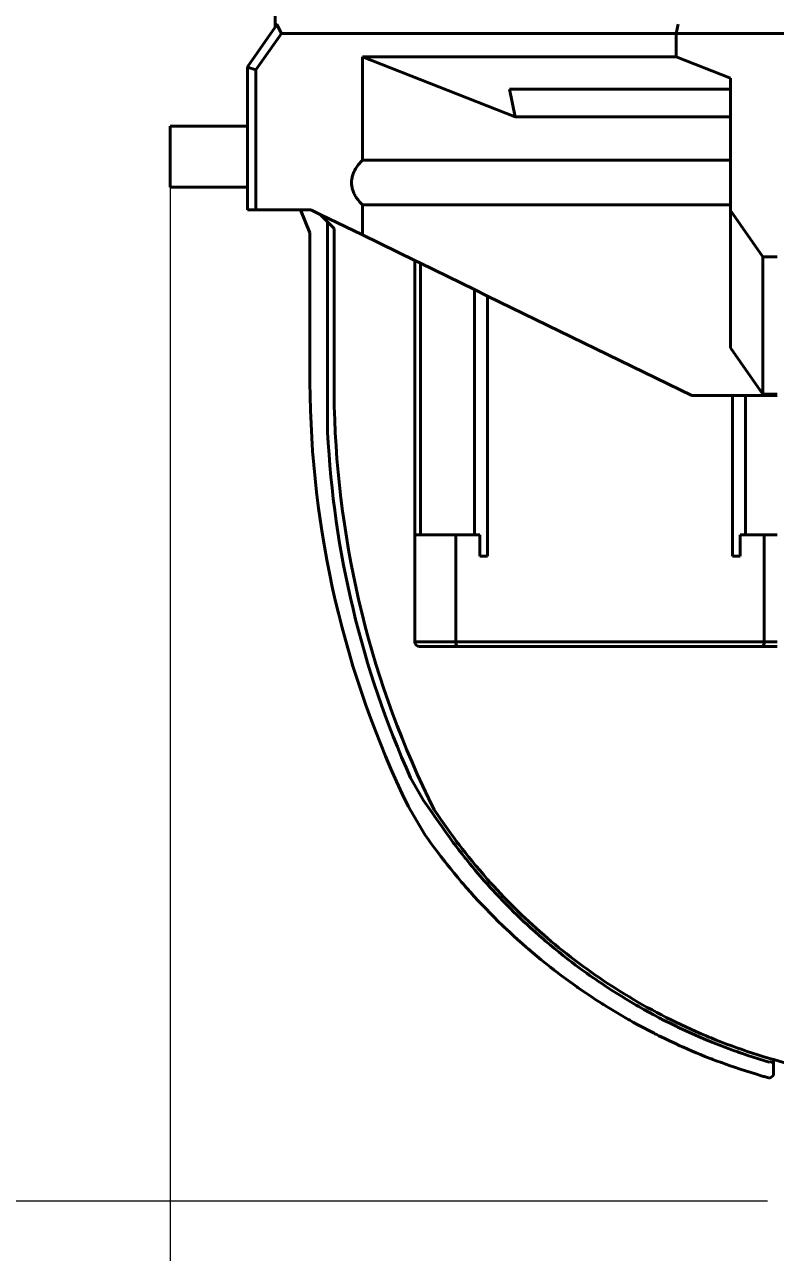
# Model space of a CAD drawing. Header units: millimetres. Extents: x 15 to 415, y 5 to 292.
# Drawn here: x 85.08 to 95.19, y 179.4 to 195.92 of the extents above; entities that cross this region are included whole.
import ezdxf

# ---------------------------------------------------------------- set-up
doc = ezdxf.new("R2010")
doc.units = ezdxf.units.MM
doc.layers.add('Annotations', color=7, linetype='Continuous')
doc.layers.add('Geometries', color=7, linetype='Continuous')
doc.styles.add('Shapr2', font='txt', dxfattribs={"height": 3.3495})
doc.dimstyles.new('ISO-25', dxfattribs={"dimtxt": 2.5, "dimasz": 2.5, "dimexe": 1.25, "dimexo": 0.625, "dimtad": 1, "dimtxsty": 'Standard', "dimcen": 2.5, "dimadec": 0, "dimazin": 0, "dimtfac": 1, "dimtmove": 0, "dimatfit": 3, "dimfxl": 1, "dimarcsym": 0})

# ---------------------------------------------------------------- blocks, each defined once
blk = doc.blocks.new('*D2')
at = {"layer": 'Annotations', "color": 0, "linetype": 'Continuous', "lineweight": 15}
for p, q in [((97.87, 273.412), (73.296, 273.412)), ((74.546, 182.588), (74.546, 270.912)), ((95.081, 180.088), (73.296, 180.088))]:
    blk.add_line(p, q, dxfattribs=at)
at = {"layer": 'Annotations', "color": 0}
for points in [[(74.962, 270.912), (74.129, 270.912), (74.546, 273.412)], [(74.129, 182.588), (74.962, 182.588), (74.546, 180.088)]]:
    blk.add_solid(points, dxfattribs=at)
at = {"layer": 'Defpoints', "color": 0}
for p in [(74.546, 273.412), (98.495, 273.412), (95.706, 180.088)]:
    blk.add_point(p, dxfattribs=at)
at = {"layer": 'Annotations', "color": 0, "lineweight": 15, "insert": (71.852, 226.86), "char_height": 3.3495, "attachment_point": 5, "rotation": 90, "style": 'Shapr2'}
blk.add_mtext('\\A1;746,59', dxfattribs=at)
blk = doc.blocks.new('*D4')
at = {"layer": 'Annotations', "color": 0, "linetype": 'Continuous', "lineweight": 15}
for p, q in [((147.707, 194.18), (147.707, 154.112)), ((87.043, 193.934), (87.043, 154.112)), ((145.207, 155.362), (89.543, 155.362))]:
    blk.add_line(p, q, dxfattribs=at)
at = {"layer": 'Annotations', "color": 0}
for points in [[(89.543, 155.778), (89.543, 154.945), (87.043, 155.362)], [(145.207, 154.945), (145.207, 155.778), (147.707, 155.362)]]:
    blk.add_solid(points, dxfattribs=at)
at = {"layer": 'Defpoints', "color": 0}
for p in [(147.707, 194.805), (87.043, 194.559), (87.043, 155.362)]:
    blk.add_point(p, dxfattribs=at)
at = {"layer": 'Annotations', "color": 0, "lineweight": 15, "insert": (115.248, 158.056), "char_height": 3.3495, "attachment_point": 5, "style": 'Shapr2'}
blk.add_mtext('\\A1;485,31', dxfattribs=at)

msp = doc.modelspace()

# ---------------------------------------------------------------- linework, layer by layer
at = {"layer": 'Geometries', "linetype": 'Continuous', "lineweight": 40}
for p, q in [((88.4556, 195.8888), (88.4556, 263.6498)), ((88.0821, 195.3553), (88.4556, 195.8888)), ((88.4556, 195.8888), (88.48, 195.9236)), ((88.48, 195.9236), (88.4806, 195.9245)), ((88.48, 195.9236), (88.5415, 195.8053)), ((93.8785, 195.9303), (93.8528, 195.8053)), ((88.5415, 195.8053), (88.1969, 195.3132)), ((91.5696, 195.8053), (88.5415, 195.8053)), ((93.8528, 195.8053), (91.5696, 195.8053)), ((93.8528, 195.8053), (93.8528, 195.491)), ((95.5815, 195.8053), (93.8528, 195.8053)), ((88.0821, 195.3494), (88.0821, 195.3553)), ((88.1969, 195.3132), (88.0821, 195.3494)), ((88.0821, 194.5587), (88.0821, 195.3494)), ((89.6293, 195.491), (93.8528, 195.491)), ((89.6293, 195.491), (89.6293, 194.0972)), ((91.685, 194.6803), (89.6293, 195.491)), ((93.8528, 195.491), (94.582, 195.2035)), ((88.1969, 195.3132), (88.1969, 193.4303)), ((94.582, 195.2035), (94.582, 195.0553)), ((92.4976, 195.0553), (91.608, 195.0553)), ((91.685, 194.6803), (91.608, 195.0553)), ((92.5579, 195.0553), (92.4976, 195.0553)), ((94.582, 195.0553), (92.5579, 195.0553)), ((94.582, 195.0553), (94.582, 194.6803)), ((94.582, 194.6803), (91.685, 194.6803)), ((94.582, 194.6803), (94.582, 194.0972)), ((87.0433, 193.7337), (87.0433, 194.5587)), ((87.0433, 194.5587), (88.0821, 194.5587)), ((88.0821, 193.7337), (88.0821, 194.5587)), ((94.582, 194.0972), (89.6293, 194.0972)), ((94.582, 194.0972), (94.582, 193.4977)), ((87.0433, 193.7337), (88.0821, 193.7337)), ((88.0821, 193.4303), (88.0821, 193.7337)), ((88.1969, 193.4303), (88.0821, 193.4303)), ((88.1969, 193.4303), (88.7952, 193.4303)), ((88.7952, 193.4303), (88.9241, 193.1191)), ((88.7952, 193.4303), (88.9362, 193.4303)), ((89.0623, 193.3688), (88.9362, 193.4303)), ((89.0623, 193.3688), (89.1616, 193.2695)), ((89.6293, 193.0923), (89.0623, 193.3688)), ((89.6293, 193.4977), (89.6293, 193.0923)), ((89.6293, 193.4977), (94.582, 193.4977)), ((94.582, 193.4977), (94.582, 193.4218)), ((94.582, 193.4218), (95.02, 192.7979)), ((94.582, 191.5725), (94.582, 193.4218)), ((89.1616, 193.2695), (89.2514, 193.1796)), ((89.1616, 190.4401), (89.1616, 193.2695)), ((88.9241, 193.1191), (88.9241, 191.1045)), ((89.2514, 190.7829), (89.2514, 193.1796)), ((89.6293, 193.0923), (90.3362, 192.7475)), ((90.3362, 192.7475), (90.4095, 192.7118)), ((90.3362, 189.0553), (90.3362, 192.7475)), ((90.4095, 192.7118), (90.4095, 189.0553)), ((90.4095, 192.7118), (91.138, 192.3564)), ((95.02, 192.7979), (95.2126, 192.7986)), ((95.02, 192.7979), (95.02, 190.9485)), ((91.138, 192.3564), (91.3148, 192.2702)), ((91.138, 189.0553), (91.138, 192.3564)), ((91.3148, 192.2702), (91.3148, 188.7678)), ((91.3148, 192.2702), (94.062, 190.9303)), ((95.02, 190.9485), (94.582, 191.5725)), ((94.6077, 190.9303), (94.062, 190.9303)), ((94.6077, 188.7678), (94.6077, 190.9303)), ((94.7845, 190.9303), (94.6077, 190.9303)), ((95.2126, 190.9303), (94.7845, 190.9303)), ((94.7845, 190.9303), (94.7845, 189.0553)), ((95.02, 190.9485), (95.2126, 190.9492)), ((90.3362, 189.0553), (90.4095, 189.0553)), ((90.3362, 187.6178), (90.3362, 189.0553)), ((90.4095, 189.0553), (90.8862, 189.0553)), ((90.8862, 189.0553), (90.8862, 187.6178)), ((90.8862, 189.0553), (91.138, 189.0553)), ((91.138, 189.0553), (91.2112, 189.0553)), ((91.2112, 189.0553), (91.2112, 188.7678)), ((94.7112, 189.0553), (94.7845, 189.0553)), ((94.7112, 189.0553), (94.7112, 188.7678)), ((94.7845, 189.0553), (95.0362, 189.0553)), ((95.0362, 187.6178), (95.0362, 189.0553)), ((95.0362, 189.0553), (95.2126, 189.0553)), ((91.2112, 188.7678), (91.3148, 188.7678)), ((94.6077, 188.7678), (94.7112, 188.7678)), ((90.3362, 187.6178), (90.8862, 187.6178)), ((90.8862, 187.6178), (95.0362, 187.6178)), ((95.0362, 187.6178), (95.2126, 187.6178)), ((90.9121, 187.5553), (90.3987, 187.5553)), ((95.0104, 187.5553), (90.9121, 187.5553)), ((95.2126, 187.5553), (95.0104, 187.5553)), ((90.4498, 185.4829), (90.2777, 185.7858)), ((90.2456, 185.4028), (90.4733, 185.0164)), ((95.1335, 181.9667), (95.1046, 181.9615)), ((95.1417, 181.961), (95.1335, 181.9667)), ((95.1627, 181.933), (95.1417, 181.961)), ((95.1627, 181.933), (95.1627, 181.9949)), ((95.1117, 181.7427), (95.1627, 181.7807)), ((95.1627, 181.7807), (95.1627, 181.933))]:
    msp.add_line(p, q, dxfattribs=at)
at = {"layer": 'Geometries', "linetype": 'Continuous', "lineweight": 40, "flags": 128}
for points in [[(89.6293, 193.4977), (89.6165, 193.5106), (89.6042, 193.5236), (89.5925, 193.5368), (89.5813, 193.5502), (89.5707, 193.5636), (89.5607, 193.5772), (89.5517, 193.5901), (89.5433, 193.6031), (89.5354, 193.6162), (89.528, 193.6294), (89.5212, 193.6427), (89.5153, 193.6554), (89.5098, 193.6681), (89.5049, 193.6809), (89.5004, 193.6937), (89.4965, 193.7065), (89.4931, 193.7195), (89.4902, 193.7324), (89.4878, 193.7454), (89.486, 193.7584), (89.4847, 193.7714), (89.4839, 193.7844), (89.4836, 193.7974), (89.4839, 193.8105), (89.4847, 193.8235), (89.486, 193.8365), (89.4878, 193.8495), (89.4902, 193.8625), (89.4931, 193.8754), (89.4965, 193.8883), (89.5004, 193.9012), (89.5049, 193.914), (89.5098, 193.9268), (89.5153, 193.9395), (89.5212, 193.9521), (89.5285, 193.9662), (89.5363, 193.9802), (89.5448, 193.9941), (89.5538, 194.0079), (89.5635, 194.0216), (89.5737, 194.0351), (89.5838, 194.0478), (89.5945, 194.0603), (89.6056, 194.0727), (89.6172, 194.085), (89.6293, 194.0972)], [(90.4498, 185.4829), (90.5396, 185.355), (90.6293, 185.2271), (90.6652, 185.1759), (90.7012, 185.1248), (90.7373, 185.0738), (90.7738, 185.023), (90.8105, 184.9725), (90.8477, 184.9222), (90.8852, 184.8722), (90.9231, 184.8225), (90.9613, 184.773), (91, 184.7239), (91.0061, 184.7162), (91.0091, 184.7124), (91.0106, 184.7105), (91.0114, 184.7095), (91.0116, 184.7093), (91.0117, 184.7092), (91.0117, 184.7092), (91.0117, 184.7091), (91.0117, 184.7091), (91.0117, 184.7091), (91.0118, 184.709), (91.0122, 184.7085), (91.0137, 184.7066), (91.0198, 184.699), (91.0443, 184.6685), (91.0771, 184.6281), (91.1102, 184.5879), (91.1436, 184.5479), (91.1839, 184.5001), (91.2247, 184.4527), (91.2658, 184.4056), (91.3072, 184.3588), (91.3491, 184.3123), (91.3842, 184.2739), (91.4195, 184.2356), (91.4552, 184.1976), (91.482, 184.1693), (91.509, 184.141), (91.5158, 184.134), (91.5166, 184.1331), (91.5171, 184.1327), (91.5173, 184.1325), (91.5173, 184.1324), (91.5173, 184.1324), (91.5173, 184.1324), (91.5174, 184.1323), (91.5178, 184.1319), (91.5195, 184.1301), (91.5263, 184.1231), (91.5536, 184.0951), (91.5901, 184.0579), (91.6268, 184.021), (91.6638, 183.9843), (91.7085, 183.9406), (91.7535, 183.8973), (91.7989, 183.8543), (91.8446, 183.8116), (91.8906, 183.7693), (91.9486, 183.7169), (92.007, 183.665), (92.066, 183.6138), (92.0734, 183.6074), (92.0743, 183.6066), (92.0747, 183.6062), (92.0749, 183.6061), (92.0749, 183.606), (92.0749, 183.606), (92.075, 183.606), (92.075, 183.606), (92.075, 183.6059), (92.0753, 183.6057), (92.0762, 183.605), (92.0799, 183.6018), (92.0947, 183.5891), (92.1544, 183.5387), (92.2146, 183.4888), (92.2752, 183.4395), (92.3363, 183.3908), (92.3979, 183.3427), (92.4475, 183.3046), (92.4973, 183.2669), (92.5475, 183.2296), (92.5979, 183.1926), (92.6486, 183.1561), (92.6645, 183.1447), (92.6725, 183.1391), (92.6765, 183.1363), (92.6785, 183.1349), (92.6795, 183.1341), (92.6795, 183.1341), (92.6796, 183.134), (92.6801, 183.1337), (92.6821, 183.1323), (92.6901, 183.1266), (92.7221, 183.1042), (92.7649, 183.0745), (92.8079, 183.0451), (92.8511, 183.016), (92.9162, 182.9728), (92.9817, 182.9303), (93.0477, 182.8884), (93.114, 182.8471), (93.1807, 182.8064), (93.2478, 182.7664), (93.3153, 182.727), (93.3238, 182.7221), (93.3248, 182.7215), (93.3254, 182.7212), (93.3255, 182.7211), (93.3255, 182.7211), (93.3256, 182.7211), (93.3256, 182.721), (93.3259, 182.7209), (93.327, 182.7203), (93.3312, 182.7178), (93.3481, 182.7081), (93.4162, 182.6697), (93.4846, 182.6319), (93.5533, 182.5948), (93.6224, 182.5583), (93.6918, 182.5224), (93.7616, 182.4872), (93.8317, 182.4527), (93.9022, 182.4189), (93.9729, 182.3857), (93.9906, 182.3775), (93.9995, 182.3734), (94.0039, 182.3713), (94.0061, 182.3703), (94.0073, 182.3698), (94.0073, 182.3698), (94.0073, 182.3698), (94.0076, 182.3697), (94.0087, 182.3691), (94.0132, 182.3671), (94.0309, 182.359), (94.1022, 182.3271), (94.1595, 182.302), (94.217, 182.2773), (94.2746, 182.2531), (94.2914, 182.2462)], [(90.5947, 185.3554), (90.6399, 185.2914), (90.6848, 185.2273), (90.7298, 185.1632), (90.775, 185.0992), (90.8206, 185.0355), (90.8591, 184.9828), (90.898, 184.9304), (90.9373, 184.8783), (90.9772, 184.8265), (91.0174, 184.7751), (91.0581, 184.724), (91.1074, 184.6632), (91.1573, 184.6028), (91.2078, 184.5429), (91.2588, 184.4834), (91.3104, 184.4244), (91.3543, 184.3751), (91.3986, 184.3261), (91.4433, 184.2775), (91.4884, 184.2292), (91.5339, 184.1813), (91.5798, 184.1338), (91.6269, 184.0859), (91.6744, 184.0384), (91.7223, 183.9912), (91.7706, 183.9445), (91.8193, 183.8982), (91.8684, 183.8522), (91.9179, 183.8067), (91.9678, 183.7615), (92.0181, 183.7168), (92.0688, 183.6724), (92.1197, 183.6286), (92.171, 183.5852), (92.2226, 183.5422), (92.2746, 183.4997), (92.3269, 183.4576), (92.3797, 183.4158), (92.4328, 183.3745), (92.4862, 183.3336), (92.54, 183.2931), (92.5941, 183.2531), (92.6485, 183.2136), (92.7032, 183.1746), (92.7581, 183.136), (92.8135, 183.0978), (92.8691, 183.0602), (92.9251, 183.0229), (92.9814, 182.986), (93.0381, 182.9497), (93.095, 182.9138), (93.1522, 182.8784), (93.2138, 182.841), (93.2757, 182.8042), (93.3379, 182.7679), (93.4005, 182.7322), (93.4634, 182.6971), (93.5267, 182.6624), (93.5903, 182.6283), (93.6542, 182.5948), (93.7184, 182.5618), (93.7829, 182.5294), (93.8494, 182.4968), (93.9161, 182.4647), (93.9832, 182.4333), (94.0505, 182.4024), (94.1181, 182.3722), (94.186, 182.3426), (94.2542, 182.3136), (94.2914, 182.298)], [(90.5135, 184.9597), (90.5126, 184.961), (90.4733, 185.0164)], [(95.1117, 181.7427), (95.0368, 181.7649), (95.0345, 181.7656), (95.0344, 181.7657), (95.0343, 181.7657), (95.0343, 181.7657), (95.0343, 181.7657), (95.034, 181.7658), (95.0328, 181.7661), (95.0281, 181.7675), (95.0094, 181.7731), (94.9346, 181.7957), (94.86, 181.8189), (94.7855, 181.8425), (94.7112, 181.8667), (94.6371, 181.8915), (94.578, 181.9118), (94.519, 181.9324), (94.4601, 181.9535), (94.4014, 181.975), (94.3429, 181.997), (94.3384, 181.9988), (94.3361, 181.9996), (94.3355, 181.9998), (94.3355, 181.9999), (94.3354, 181.9999), (94.3351, 182), (94.334, 182.0004), (94.3294, 182.0022), (94.3112, 182.0092), (94.2748, 182.0234), (94.2385, 182.0377), (94.1805, 182.0611), (94.1227, 182.0849), (94.0651, 182.1092), (94.0077, 182.1339), (93.9505, 182.1591), (93.9502, 182.1593), (93.9501, 182.1593), (93.9501, 182.1593), (93.95, 182.1593), (93.9499, 182.1594), (93.9493, 182.1596), (93.9471, 182.1606), (93.9382, 182.1646), (93.9026, 182.1807), (93.8316, 182.2132), (93.7609, 182.2465), (93.6905, 182.2804), (93.6204, 182.3149), (93.5855, 182.3324), (93.5811, 182.3346), (93.5789, 182.3357), (93.5778, 182.3363), (93.5773, 182.3366), (93.577, 182.3367), (93.5769, 182.3368), (93.5768, 182.3368), (93.5768, 182.3368), (93.5768, 182.3368), (93.5767, 182.3369), (93.5764, 182.337), (93.5753, 182.3375), (93.571, 182.3397), (93.5536, 182.3486), (93.4841, 182.3843), (93.415, 182.4207), (93.3461, 182.4577), (93.2776, 182.4953), (93.2435, 182.5143), (93.2265, 182.5239), (93.218, 182.5287), (93.2138, 182.5311), (93.2136, 182.5312), (93.2136, 182.5312), (93.2133, 182.5314), (93.2122, 182.532), (93.208, 182.5344), (93.191, 182.544), (93.1233, 182.583), (93.056, 182.6227), (92.989, 182.663), (92.9225, 182.7039), (92.8893, 182.7245), (92.8728, 182.7349), (92.8645, 182.7401), (92.8604, 182.7427), (92.8594, 182.7434), (92.8593, 182.7435), (92.8592, 182.7435), (92.8592, 182.7435), (92.8591, 182.7436), (92.8591, 182.7436), (92.8588, 182.7438), (92.8578, 182.7444), (92.8537, 182.747), (92.8372, 182.7575), (92.7715, 182.7998), (92.7062, 182.8428), (92.6414, 182.8863), (92.5769, 182.9304), (92.5448, 182.9527), (92.5288, 182.9639), (92.5208, 182.9695), (92.5168, 182.9723), (92.5148, 182.9737), (92.5138, 182.9745), (92.5138, 182.9745), (92.5138, 182.9745), (92.5135, 182.9747), (92.5125, 182.9754), (92.5085, 182.9782), (92.4926, 182.9895), (92.4291, 183.035), (92.366, 183.0811), (92.3033, 183.1277), (92.2411, 183.175), (92.2101, 183.1988), (92.1947, 183.2108), (92.187, 183.2168), (92.1831, 183.2198), (92.1812, 183.2213), (92.1802, 183.222), (92.1798, 183.2224), (92.1797, 183.2224), (92.1797, 183.2224), (92.1797, 183.2225), (92.1794, 183.2227), (92.1785, 183.2234), (92.1746, 183.2264), (92.1592, 183.2385), (92.098, 183.287), (92.0373, 183.3361), (91.977, 183.3858), (91.9171, 183.436), (91.8874, 183.4613), (91.8725, 183.474), (91.8651, 183.4804), (91.8614, 183.4836), (91.8596, 183.4852), (91.8591, 183.4856), (91.859, 183.4857), (91.8589, 183.4857), (91.8589, 183.4858), (91.8589, 183.4858), (91.8588, 183.4858), (91.8586, 183.486), (91.8577, 183.4868), (91.854, 183.49), (91.8392, 183.5028), (91.7805, 183.5543), (91.7222, 183.6063), (91.6644, 183.6589), (91.6071, 183.712), (91.5786, 183.7388), (91.5645, 183.7522), (91.5574, 183.7589), (91.5538, 183.7623), (91.5521, 183.764), (91.552, 183.764), (91.552, 183.764), (91.552, 183.764), (91.552, 183.764), (91.5519, 183.7641), (91.5514, 183.7646), (91.5497, 183.7662), (91.5426, 183.773), (91.5144, 183.8), (91.4585, 183.8546), (91.403, 183.9096), (91.348, 183.9651), (91.2936, 184.0212), (91.2666, 184.0494), (91.2599, 184.0564), (91.2596, 184.0567), (91.2595, 184.0568), (91.2595, 184.0568), (91.2595, 184.0569), (91.2594, 184.0569), (91.2594, 184.0569), (91.2594, 184.0569), (91.2592, 184.0572), (91.2583, 184.058), (91.255, 184.0616), (91.2415, 184.0758), (91.1882, 184.1328), (91.1353, 184.1903), (91.083, 184.2484), (91.0312, 184.3069), (91.0055, 184.3363), (90.9927, 184.3511), (90.9863, 184.3584), (90.9831, 184.3621), (90.9815, 184.364), (90.9815, 184.364), (90.9815, 184.3641), (90.9815, 184.3641), (90.9814, 184.3641), (90.9812, 184.3644), (90.9804, 184.3653), (90.9772, 184.369), (90.9645, 184.3838), (90.914, 184.4434), (90.8641, 184.5035), (90.8147, 184.564), (90.7658, 184.625), (90.7416, 184.6557), (90.7296, 184.671), (90.7235, 184.6787), (90.7205, 184.6826), (90.719, 184.6845), (90.7187, 184.685), (90.7185, 184.6852), (90.7184, 184.6853), (90.7184, 184.6853), (90.7184, 184.6853), (90.7184, 184.6853), (90.7183, 184.6854), (90.7179, 184.6859), (90.7164, 184.6879), (90.7104, 184.6956), (90.6866, 184.7265), (90.6392, 184.7886), (90.5925, 184.8512), (90.5523, 184.906), (90.5135, 184.9597)], [(94.2914, 182.298), (94.3226, 182.2852), (94.3912, 182.2574), (94.4602, 182.2303), (94.5293, 182.2039), (94.5988, 182.1781), (94.6684, 182.153), (94.7383, 182.1286), (94.8084, 182.1048), (94.8788, 182.0817), (94.9494, 182.0592), (95.0202, 182.0373), (95.0931, 182.0153), (95.1627, 181.9949)], [(94.2914, 182.2462), (94.3324, 182.2294), (94.3904, 182.2061), (94.4486, 182.1833), (94.507, 182.1609), (94.5656, 182.139), (94.6243, 182.1176), (94.6832, 182.0967), (94.7017, 182.0903), (94.7109, 182.0871), (94.7155, 182.0855), (94.7178, 182.0847), (94.719, 182.0843), (94.7191, 182.0842), (94.7192, 182.0842), (94.7195, 182.0841), (94.7206, 182.0837), (94.7253, 182.0821), (94.7437, 182.0758), (94.7807, 182.0633), (94.8178, 182.051), (94.8892, 182.0278), (94.9608, 182.0052), (95.0326, 181.9831), (95.1046, 181.9615)], [(95.1627, 181.9949), (95.1662, 181.9938), (95.2395, 181.9728), (95.3128, 181.9521), (95.3862, 181.9317), (95.4597, 181.9116)]]:
    msp.add_lwpolyline(points, dxfattribs=at)
at = {"layer": 'Geometries', "linetype": 'Continuous', "lineweight": 40}
for centre, radius, start, end in [((102.0854, 191.1508), 13.1613, 180.20155, 205.89561), ((102.1092, 191.0852), 12.8613, 181.34694, 206.45566), ((102.1149, 191.0852), 12.9694, 182.85109, 204.11754), ((90.3987, 187.6178), 0.0625, 180, 270)]:
    msp.add_arc(centre, radius, start, end, dxfattribs=at)
for centre, major_axis, start_param, end_param in [((90.9121, 187.6178), (0, -0.0625), 4.712389, 6.2831853), ((95.0104, 187.6178), (0, 0.0625), 3.1415927, 4.712389)]:
    msp.add_ellipse(centre, major_axis=major_axis, ratio=0.4142136, start_param=start_param, end_param=end_param, dxfattribs=at)

# ---------------------------------------------------------------- dimensions: what is measured, and where the dimension line sits
at = {"layer": 'Annotations', "linetype": 'Continuous', "lineweight": 15}
dim = msp.add_linear_dim(base=(74.5458, 273.4119), p1=(95.7065, 180.0881), p2=(98.4945, 273.4119), angle=90, dimstyle='ISO-25', override={"dimscale": 1, "dimgap": 0.7, "dimdec": 2, "dimlfac": 8, "dimrnd": 0.01, "dimzin": 8, "dimdsep": 44, "dimtxsty": 'Shapr2', "dimse1": 0, "dimse2": 0, "dimadec": 2, "dimtol": 0, "dimlim": 0, "dimtp": 0, "dimtm": 0, "dimtfac": 0.6, "dimtdec": 8, "dimfrac": 2, "dimtolj": 1, "dimlwd": 15, "dimlwe": 15}, dxfattribs=at)
dim.commit()
dim.dimension.update_dxf_attribs({"geometry": '*D2', "text_midpoint": (74.5458, 226.8601), "dimtype": 160})
dim = msp.add_linear_dim(base=(87.0433, 155.3618), p1=(147.7071, 194.8053), p2=(87.0433, 194.5587), dimstyle='ISO-25', override={"dimscale": 1, "dimgap": 0.7, "dimdec": 2, "dimlfac": 8, "dimrnd": 0.01, "dimzin": 8, "dimdsep": 44, "dimtxsty": 'Shapr2', "dimse1": 0, "dimse2": 0, "dimadec": 2, "dimtol": 0, "dimlim": 0, "dimtp": 0, "dimtm": 0, "dimtfac": 0.6, "dimtdec": 8, "dimfrac": 2, "dimtolj": 1, "dimlwd": 15, "dimlwe": 15}, dxfattribs=at)
dim.commit()
dim.dimension.update_dxf_attribs({"geometry": '*D4', "text_midpoint": (115.2484, 155.3618), "dimtype": 160})

doc.saveas('drawing.dxf')
